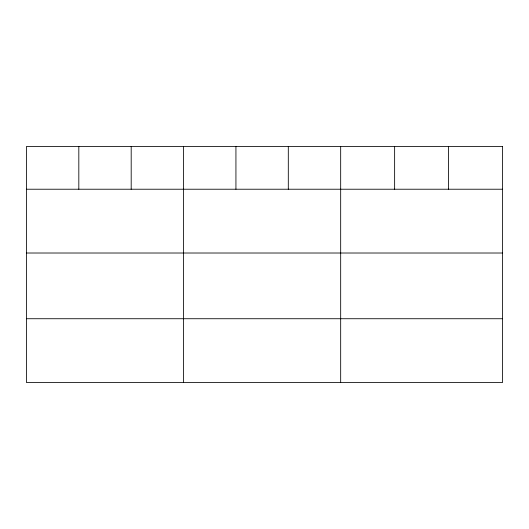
<?xml version="1.0" encoding="UTF-8"?>
<svg xmlns="http://www.w3.org/2000/svg" width="529" height="529" viewBox="0 0 529 529"><rect width="100%" height="100%" fill="white"/><g stroke="black" fill="none" stroke-linecap="round" stroke-linejoin="round"><path stroke-width="0.79" d="M26.45 189.223L502.55 189.223M26.45 253.014L502.55 253.014M26.45 318.729L502.55 318.729M448.592 146.487L448.592 189.223M394.634 146.487L394.634 189.223M340.676 146.487L340.676 382.513M288.305 146.487L288.305 189.223M235.934 146.487L235.934 189.223M183.563 146.487L183.563 382.513M131.192 146.487L131.192 189.223M78.821 146.487L78.821 189.223M502.55 146.487L26.45 146.487L26.45 382.513L502.55 382.513L502.55 146.487"/></g></svg>
